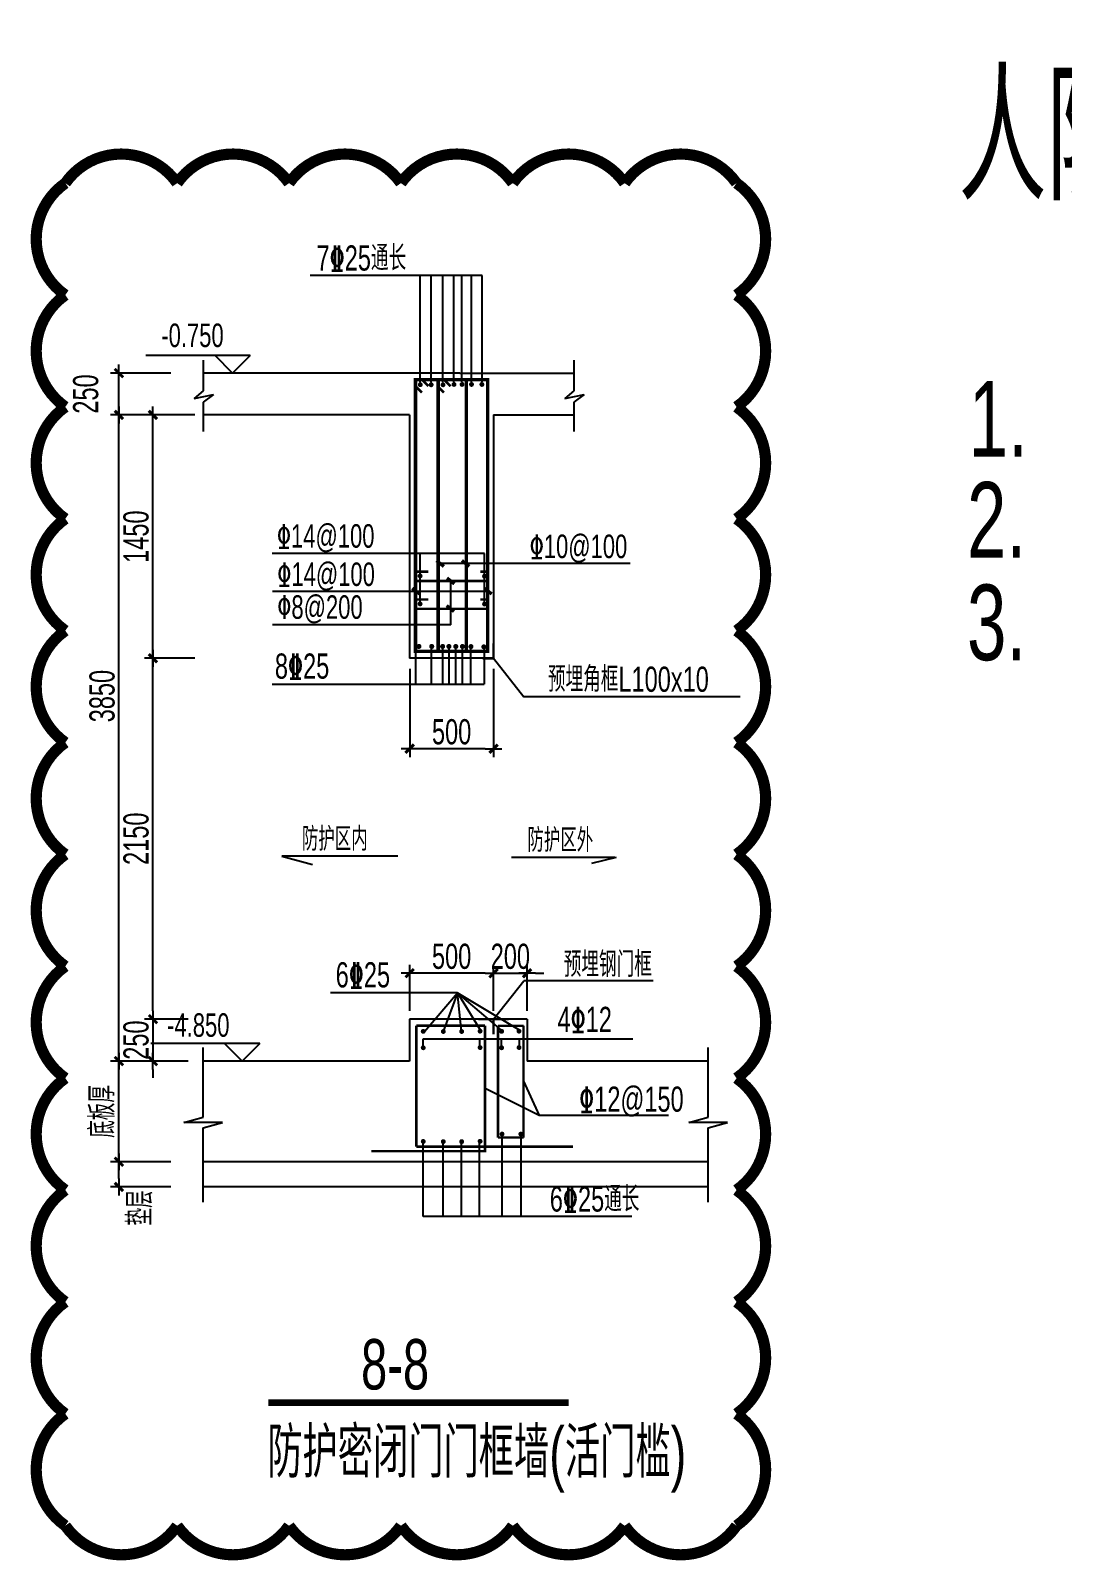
# Model space of a CAD drawing. Extents: x 68709 to 255391, y -65926 to 107615.
# Drawn here: x 112530 to 130977, y -7715 to 19632 of the extents above; entities that cross this region are included whole.
import ezdxf
from ezdxf.xclip import XClip

# ---------------------------------------------------------------- set-up
doc = ezdxf.new("R2010")
doc.units = 0
doc.header["$LTSCALE"] = 2000
doc.header["$MEASUREMENT"] = 0
doc.header["$XCLIPFRAME"] = 0
for name, pattern in [('DASH', [0.35, 0.25, -0.1]), ('DOTE', [2.42, 2, -0.2, 0.02, -0.2]), ('RFPM$0$CONTINOUS', [0])]:
    doc.linetypes.add(name, pattern=pattern)
doc.layers.get('0').update_dxf_attribs({"linetype": 'CONTINUOUS'})
doc.layers.get('Defpoints').update_dxf_attribs({"linetype": 'CONTINUOUS'})
for name, color, linetype in [('0-hatch', 252, 'CONTINUOUS'), ('dote', 8, 'CONTINUOUS'), ('RFPM$0$0-详图-line', 6, 'CONTINUOUS'), ('RFPM$0$0-详图-text', 4, 'CONTINUOUS'), ('RFPM$0$0-详图-钢筋', 1, 'CONTINUOUS')]:
    doc.layers.add(name, color=color, linetype=linetype)
doc.styles.add('RFPM$0$link', font='tj03-romand1.shx', dxfattribs={"width": 0.7, "bigfont": 'hztxt5.shx'})
doc.dimstyles.new('RFPM$0$jg-100p2', dxfattribs={"dimtxt": 300, "dimasz": 100, "dimexe": 100, "dimexo": 100, "dimgap": 50, "dimtad": 1, "dimdec": 0, "dimlfac": 0.5, "dimzin": 0, "dimdsep": 46, "dimtxsty": 'RFPM$0$link', "dimblk": 'RFPM$0$0-dim-mark', "dimcen": 100, "dimazin": 2, "dimtfac": 1, "dimtdec": 0, "dimtix": 1, "dimtmove": 2, "dimatfit": 3, "dimldrblk": 'RFPM$0$0-dim-mark', "dimfxl": 0, "dimtolj": 1, "dimtzin": 0, "dimarcsym": 0})

# ---------------------------------------------------------------- blocks, each defined once
blk = doc.blocks.new('RFPM')
at = {"layer": 'RFPM$0$0-详图-text', "style": 'RFPM$0$link', "width": 0.7}
blk.add_text('人防结构设计说明：', height=1500, dxfattribs=at).set_placement((518521708, 4145093919.7))
at = {"layer": 'RFPM$0$0-详图-text', "color": 1, "style": 'RFPM$0$link', "width": 0.7}
for s, p in [('1.', (518521831.6, 4145090868.1)), ('2.', (518521811.1, 4145089665.6)), ('3.', (518521811.1, 4145088444.6))]:
    blk.add_text(s, height=900, dxfattribs=at).set_placement(p)
blk = doc.blocks.new('ZW0702(CQ)')
at = {"layer": 'dote', "linetype": 'DOTE'}
for p, q in [((16800, -9319.3), (16800, 86030.2)), ((25200, -9319.3), (25200, 86030.2)), ((33600, -9319.3), (33600, 86030.2))]:
    blk.add_line(p, q, dxfattribs=at)
blk = doc.blocks.new('RFPM$0$0-dim-mark')
blk.add_line((-1, 0), (1, 0))
at = {"color": 0, "linetype": 'ByBlock', "const_width": 0.35}
blk.add_lwpolyline([(-0.5, -0.5), (0.5, 0.5)], dxfattribs=at)
blk = doc.blocks.new('*D128')
at = {"layer": 'Defpoints', "color": 0, "transparency": 16777216}
for p in [(518493971, 4145091374), (518494689, 4145091374), (518494689, 4145083674)]:
    blk.add_point(p, dxfattribs=at)
at = {"layer": 'RFPM$0$0-详图-text', "color": 0, "lineweight": -2, "transparency": 16777216}
for p, q in [((518494589, 4145091374), (518493871, 4145091374)), ((518493971, 4145083774), (518493971, 4145091274)), ((518494589, 4145083674), (518493871, 4145083674))]:
    blk.add_line(p, q, dxfattribs=at)
at = {"layer": 'RFPM$0$0-详图-text', "color": 0, "lineweight": -2, "transparency": 16777216, "xscale": 100, "yscale": 100, "zscale": 100}
for p, rotation in [((518493971, 4145091374), 90), ((518493971, 4145083674), 270)]:
    blk.add_blockref('RFPM$0$0-dim-mark', p, dxfattribs=dict(at, rotation=rotation))
at = {"layer": 'RFPM$0$0-详图-text', "color": 0, "transparency": 16777216, "insert": (518493771, 4145088024), "char_height": 300, "attachment_point": 5, "rotation": 90, "style": 'RFPM$0$link'}
blk.add_mtext('\\A1;3850', dxfattribs=at)
blk = doc.blocks.new('*D129')
at = {"layer": 'Defpoints', "color": 0, "transparency": 16777216}
for p in [(518493971, 4145083674), (518494689, 4145083674), (518494689, 4145082474)]:
    blk.add_point(p, dxfattribs=at)
at = {"layer": 'RFPM$0$0-详图-text', "color": 0, "lineweight": -2, "transparency": 16777216}
for p, q in [((518494589, 4145083674), (518493871, 4145083674)), ((518493971, 4145082574), (518493971, 4145083574)), ((518494589, 4145082474), (518493871, 4145082474))]:
    blk.add_line(p, q, dxfattribs=at)
at = {"layer": 'RFPM$0$0-详图-text', "color": 0, "lineweight": -2, "transparency": 16777216, "xscale": 100, "yscale": 100, "zscale": 100}
for p, rotation in [((518493971, 4145083674), 90), ((518493971, 4145082474), 270)]:
    blk.add_blockref('RFPM$0$0-dim-mark', p, dxfattribs=dict(at, rotation=rotation))
at = {"layer": 'RFPM$0$0-详图-text', "color": 0, "transparency": 16777216, "insert": (518493771, 4145083074), "char_height": 300, "attachment_point": 5, "rotation": 90, "style": 'RFPM$0$link'}
blk.add_mtext('\\A1;底板厚', dxfattribs=at)
blk = doc.blocks.new('*D130')
at = {"layer": 'Defpoints', "color": 0, "transparency": 16777216}
for p in [(518493971, 4145082474), (518494689, 4145082474), (518494689, 4145082174)]:
    blk.add_point(p, dxfattribs=at)
at = {"layer": 'RFPM$0$0-详图-text', "color": 0, "lineweight": -2, "transparency": 16777216}
for p, q in [((518494589, 4145082474), (518493871, 4145082474)), ((518493971, 4145082274), (518493971, 4145082374)), ((518494589, 4145082174), (518493871, 4145082174))]:
    blk.add_line(p, q, dxfattribs=at)
at = {"layer": 'RFPM$0$0-详图-text', "color": 0, "lineweight": -2, "transparency": 16777216, "xscale": 100, "yscale": 100, "zscale": 100}
for p, rotation in [((518493971, 4145082474), 90), ((518493971, 4145082174), 270)]:
    blk.add_blockref('RFPM$0$0-dim-mark', p, dxfattribs=dict(at, rotation=rotation))
at = {"layer": 'RFPM$0$0-详图-text', "color": 0, "transparency": 16777216, "insert": (518494221, 4145081924), "char_height": 300, "attachment_point": 5, "rotation": 90, "style": 'RFPM$0$link'}
blk.add_mtext('\\A1;垫层', dxfattribs=at)
blk = doc.blocks.new('*D131')
at = {"layer": 'Defpoints', "color": 0, "transparency": 16777216}
for p in [(518493971, 4145091874), (518494689, 4145091874), (518494689, 4145091374)]:
    blk.add_point(p, dxfattribs=at)
at = {"layer": 'RFPM$0$0-详图-text', "color": 0, "lineweight": -2, "transparency": 16777216}
for p, q in [((518494589, 4145091874), (518493871, 4145091874)), ((518493971, 4145091474), (518493971, 4145091774)), ((518494589, 4145091374), (518493871, 4145091374))]:
    blk.add_line(p, q, dxfattribs=at)
at = {"layer": 'RFPM$0$0-详图-text', "color": 0, "lineweight": -2, "transparency": 16777216, "xscale": 100, "yscale": 100, "zscale": 100}
for p, rotation in [((518493971, 4145091874), 90), ((518493971, 4145091374), 270)]:
    blk.add_blockref('RFPM$0$0-dim-mark', p, dxfattribs=dict(at, rotation=rotation))
at = {"layer": 'RFPM$0$0-详图-text', "color": 0, "transparency": 16777216, "insert": (518493576, 4145091624), "char_height": 300, "attachment_point": 5, "rotation": 90, "style": 'RFPM$0$link'}
blk.add_mtext('\\A1;250', dxfattribs=at)
blk = doc.blocks.new('*D132')
at = {"layer": 'Defpoints', "color": 0, "transparency": 16777216}
for p in [(518494897, 4145084174), (518494376, 4145083674), (518494897, 4145083674)]:
    blk.add_point(p, dxfattribs=at)
at = {"layer": 'RFPM$0$0-详图-text', "color": 0, "lineweight": -2, "transparency": 16777216}
for p, q in [((518494376, 4145084274), (518494376, 4145084374)), ((518494797, 4145084174), (518494276, 4145084174)), ((518494376, 4145084174), (518494376, 4145083674)), ((518494797, 4145083674), (518494276, 4145083674)), ((518494376, 4145083574), (518494376, 4145083474))]:
    blk.add_line(p, q, dxfattribs=at)
at = {"layer": 'RFPM$0$0-详图-text', "color": 0, "lineweight": -2, "transparency": 16777216, "xscale": 100, "yscale": 100, "zscale": 100}
for p, rotation in [((518494376, 4145084174), 270), ((518494376, 4145083674), 90)]:
    blk.add_blockref('RFPM$0$0-dim-mark', p, dxfattribs=dict(at, rotation=rotation))
at = {"layer": 'RFPM$0$0-详图-text', "color": 0, "transparency": 16777216, "insert": (518494176, 4145083924), "char_height": 300, "attachment_point": 5, "rotation": 90, "style": 'RFPM$0$link'}
blk.add_mtext('\\A1;250', dxfattribs=at)
blk = doc.blocks.new('*D133')
at = {"layer": 'Defpoints', "color": 0, "transparency": 16777216}
for p in [(518494376, 4145088474), (518494903, 4145088474), (518494897, 4145084174)]:
    blk.add_point(p, dxfattribs=at)
at = {"layer": 'RFPM$0$0-详图-text', "color": 0, "lineweight": -2, "transparency": 16777216}
for p, q in [((518494803, 4145088474), (518494276, 4145088474)), ((518494376, 4145084274), (518494376, 4145088374)), ((518494797, 4145084174), (518494276, 4145084174))]:
    blk.add_line(p, q, dxfattribs=at)
at = {"layer": 'RFPM$0$0-详图-text', "color": 0, "lineweight": -2, "transparency": 16777216, "xscale": 100, "yscale": 100, "zscale": 100}
for p, rotation in [((518494376, 4145088474), 90), ((518494376, 4145084174), 270)]:
    blk.add_blockref('RFPM$0$0-dim-mark', p, dxfattribs=dict(at, rotation=rotation))
at = {"layer": 'RFPM$0$0-详图-text', "color": 0, "transparency": 16777216, "insert": (518494176, 4145086324), "char_height": 300, "attachment_point": 5, "rotation": 90, "style": 'RFPM$0$link'}
blk.add_mtext('\\A1;2150', dxfattribs=at)
blk = doc.blocks.new('*D134')
at = {"layer": 'Defpoints', "color": 0, "transparency": 16777216}
for p in [(518494376, 4145091374), (518494976, 4145091374), (518494976, 4145088474)]:
    blk.add_point(p, dxfattribs=at)
at = {"layer": 'RFPM$0$0-详图-text', "color": 0, "lineweight": -2, "transparency": 16777216}
for p, q in [((518494876, 4145091374), (518494276, 4145091374)), ((518494376, 4145088574), (518494376, 4145091274)), ((518494876, 4145088474), (518494276, 4145088474))]:
    blk.add_line(p, q, dxfattribs=at)
at = {"layer": 'RFPM$0$0-详图-text', "color": 0, "lineweight": -2, "transparency": 16777216, "xscale": 100, "yscale": 100, "zscale": 100}
for p, rotation in [((518494376, 4145091374), 90), ((518494376, 4145088474), 270)]:
    blk.add_blockref('RFPM$0$0-dim-mark', p, dxfattribs=dict(at, rotation=rotation))
at = {"layer": 'RFPM$0$0-详图-text', "color": 0, "transparency": 16777216, "insert": (518494176, 4145089924), "char_height": 300, "attachment_point": 5, "rotation": 90, "style": 'RFPM$0$link'}
blk.add_mtext('\\A1;1450', dxfattribs=at)
blk = doc.blocks.new('*D135')
at = {"layer": 'Defpoints', "color": 0, "transparency": 16777216}
for p in [(518498836, 4145084721), (518498436, 4145084174), (518498836, 4145084174)]:
    blk.add_point(p, dxfattribs=at)
at = {"layer": 'RFPM$0$0-详图-text', "color": 0, "lineweight": -2, "transparency": 16777216}
for p, q in [((518498436, 4145084274), (518498436, 4145084821)), ((518498836, 4145084274), (518498836, 4145084821)), ((518498336, 4145084721), (518498236, 4145084721)), ((518498436, 4145084721), (518498836, 4145084721)), ((518498936, 4145084721), (518499036, 4145084721))]:
    blk.add_line(p, q, dxfattribs=at)
at = {"layer": 'RFPM$0$0-详图-text', "color": 0, "lineweight": -2, "transparency": 16777216, "xscale": 100, "yscale": 100, "zscale": 100}
blk.add_blockref('RFPM$0$0-dim-mark', (518498436, 4145084721), dxfattribs=at)
at = {"layer": 'RFPM$0$0-详图-text', "color": 0, "lineweight": -2, "transparency": 16777216, "xscale": 100, "yscale": 100, "zscale": 100, "rotation": 180}
blk.add_blockref('RFPM$0$0-dim-mark', (518498836, 4145084721), dxfattribs=at)
at = {"layer": 'RFPM$0$0-详图-text', "color": 0, "transparency": 16777216, "insert": (518498636, 4145084921), "char_height": 300, "attachment_point": 5, "style": 'RFPM$0$link'}
blk.add_mtext('\\A1;200', dxfattribs=at)
blk = doc.blocks.new('*D137')
at = {"layer": 'Defpoints', "color": 0, "transparency": 16777216}
for p in [(518497436, 4145084721), (518497436, 4145084174), (518498436, 4145084174)]:
    blk.add_point(p, dxfattribs=at)
at = {"layer": 'RFPM$0$0-详图-text', "color": 0, "lineweight": -2, "transparency": 16777216}
for p, q in [((518497436, 4145084274), (518497436, 4145084821)), ((518498436, 4145084274), (518498436, 4145084821)), ((518498336, 4145084721), (518497536, 4145084721))]:
    blk.add_line(p, q, dxfattribs=at)
at = {"layer": 'RFPM$0$0-详图-text', "color": 0, "lineweight": -2, "transparency": 16777216, "xscale": 100, "yscale": 100, "zscale": 100, "rotation": 180}
blk.add_blockref('RFPM$0$0-dim-mark', (518497436, 4145084721), dxfattribs=at)
at = {"layer": 'RFPM$0$0-详图-text', "color": 0, "lineweight": -2, "transparency": 16777216, "xscale": 100, "yscale": 100, "zscale": 100}
blk.add_blockref('RFPM$0$0-dim-mark', (518498436, 4145084721), dxfattribs=at)
at = {"layer": 'RFPM$0$0-详图-text', "color": 0, "transparency": 16777216, "insert": (518497936, 4145084921), "char_height": 300, "attachment_point": 5, "style": 'RFPM$0$link'}
blk.add_mtext('\\A1;500', dxfattribs=at)
blk = doc.blocks.new('*D136')
at = {"layer": 'Defpoints', "color": 0, "transparency": 16777216}
for p in [(518497436, 4145088448), (518498436, 4145088448), (518497436, 4145087397)]:
    blk.add_point(p, dxfattribs=at)
at = {"layer": 'RFPM$0$0-详图-text', "color": 0, "lineweight": -2, "transparency": 16777216}
for p, q in [((518497436, 4145088348), (518497436, 4145087297)), ((518498436, 4145088348), (518498436, 4145087297)), ((518498336, 4145087397), (518497536, 4145087397))]:
    blk.add_line(p, q, dxfattribs=at)
at = {"layer": 'RFPM$0$0-详图-text', "color": 0, "lineweight": -2, "transparency": 16777216, "xscale": 100, "yscale": 100, "zscale": 100, "rotation": 180}
blk.add_blockref('RFPM$0$0-dim-mark', (518497436, 4145087397), dxfattribs=at)
at = {"layer": 'RFPM$0$0-详图-text', "color": 0, "lineweight": -2, "transparency": 16777216, "xscale": 100, "yscale": 100, "zscale": 100}
blk.add_blockref('RFPM$0$0-dim-mark', (518498436, 4145087397), dxfattribs=at)
at = {"layer": 'RFPM$0$0-详图-text', "color": 0, "transparency": 16777216, "insert": (518497936, 4145087597), "char_height": 300, "attachment_point": 5, "style": 'RFPM$0$link'}
blk.add_mtext('\\A1;500', dxfattribs=at)
blk = doc.blocks.new('RFPM(8-8)')
at = {"layer": 'RFPM$0$0-详图-line'}
for p, q in [((518494976.5, 4145092028.1), (518494976.5, 4145091660.8)), ((518499392.9, 4145092028.1), (518499392.9, 4145091660.8)), ((518498035.6, 4145091874.2), (518494976.5, 4145091874.2)), ((518498035.6, 4145091874.2), (518499392.9, 4145091874.2)), ((518494976.5, 4145091660.8), (518494867.8, 4145091569.4)), ((518494867.8, 4145091569.4), (518495099.3, 4145091617.5)), ((518495099.3, 4145091617.5), (518494976.5, 4145091525.5)), ((518494976.5, 4145091525.5), (518494976.5, 4145091178.1)), ((518499392.9, 4145091660.8), (518499284.2, 4145091569.4)), ((518499284.2, 4145091569.4), (518499515.7, 4145091617.5)), ((518499515.7, 4145091617.5), (518499392.9, 4145091525.5)), ((518499392.9, 4145091525.5), (518499392.9, 4145091178.1)), ((518497435.6, 4145091374.2), (518494976.5, 4145091374.2)), ((518497435.6, 4145091374.2), (518497435.6, 4145088474.2)), ((518498435.6, 4145091374.2), (518499392.9, 4145091374.2)), ((518498435.6, 4145091374.2), (518498435.6, 4145088474.2)), ((518498435.6, 4145088474.2), (518497435.6, 4145088474.2)), ((518498435.6, 4145084174.2), (518497435.6, 4145084174.2)), ((518497435.6, 4145084174.2), (518497435.6, 4145083674.2)), ((518498835.6, 4145084174.2), (518498435.6, 4145084174.2)), ((518498835.6, 4145084174.2), (518498835.6, 4145083674.2)), ((518494976.5, 4145083003.7), (518494976.5, 4145083834)), ((518500993.6, 4145083003.7), (518500993.6, 4145083834)), ((518497435.6, 4145083674.2), (518494976.5, 4145083674.2)), ((518500993.6, 4145083674.2), (518498835.6, 4145083674.2)), ((518494746.2, 4145082942), (518494976.5, 4145083003.7)), ((518500763.3, 4145082942), (518500993.6, 4145083003.7)), ((518495206.8, 4145082942), (518494746.2, 4145082942)), ((518494976.5, 4145082880.3), (518495206.8, 4145082942)), ((518494976.5, 4145081993.6), (518494976.5, 4145082880.3)), ((518501223.8, 4145082942), (518500763.3, 4145082942)), ((518500993.6, 4145082880.3), (518501223.8, 4145082942)), ((518500993.6, 4145081993.6), (518500993.6, 4145082880.3)), ((518500993.6, 4145082474.2), (518494976.5, 4145082474.2)), ((518500993.6, 4145082174.2), (518494976.5, 4145082174.2))]:
    blk.add_line(p, q, dxfattribs=at)
at = {"layer": 'RFPM$0$0-详图-text'}
for p, q in [((518498298.3, 4145093036.5), (518496252, 4145093036.5)), ((518497559.2, 4145091767.1), (518497559.2, 4145093036.5)), ((518497691.7, 4145091765.9), (518497691.7, 4145093036.5)), ((518497831, 4145091765.9), (518497831, 4145093036.5)), ((518497962.1, 4145091770), (518497962.1, 4145093036.5)), ((518498056.3, 4145091770), (518498056.3, 4145093036.5)), ((518498174, 4145091770), (518498174, 4145093036.5)), ((518498298.3, 4145091770), (518498298.3, 4145093036.5)), ((518495536.2, 4145092084.2), (518494291.7, 4145092084.2)), ((518495326.2, 4145091874.2), (518495116.2, 4145092084.2)), ((518495536.2, 4145092084.2), (518495326.2, 4145091874.2)), ((518498328.2, 4145089722.9), (518495796.6, 4145089722.9)), ((518497560.3, 4145089108.1), (518497560.3, 4145089722.9)), ((518498328.2, 4145089105.6), (518498328.2, 4145089722.9)), ((518500064.2, 4145089603.9), (518497799.8, 4145089603.9)), ((518497924.9, 4145088872.2), (518497924.9, 4145089396.3)), ((518498370.3, 4145089271.7), (518495801.4, 4145089271.7)), ((518497924.9, 4145088872.2), (518495801.4, 4145088872.2)), ((518498435.6, 4145088474.2), (518498798.3, 4145088016.4)), ((518501376.9, 4145088016.4), (518498798.3, 4145088016.4)), ((518495913.4, 4145086115.8), (518496279.5, 4145086017.8)), ((518497295.9, 4145086115.8), (518495913.4, 4145086115.8)), ((518499881.6, 4145086101.8), (518498649.2, 4145086101.8)), ((518499899, 4145086101.8), (518499602.9, 4145086030.4)), ((518498435.6, 4145084174.2), (518498798.3, 4145084632)), ((518500339.9, 4145084632), (518498798.3, 4145084632)), ((518498005.2, 4145084486.8), (518496492.5, 4145084486.8)), ((518497612.5, 4145084028.4), (518498005.2, 4145084486.8)), ((518498005.2, 4145084486.8), (518497836.7, 4145084026.6)), ((518498005.2, 4145084486.8), (518498275.4, 4145084045.6)), ((518498532.2, 4145084043.1), (518498005.2, 4145084486.8)), ((518498005.2, 4145084486.8), (518498739.4, 4145084045.6)), ((518498055.7, 4145084026.6), (518498005.2, 4145084486.8)), ((518495649, 4145083884.2), (518494349.3, 4145083884.2)), ((518495439, 4145083674.2), (518495229, 4145083884.2)), ((518495649, 4145083884.2), (518495439, 4145083674.2)), ((518497597.8, 4145083832.9), (518497597.8, 4145083937.8)), ((518497597.8, 4145083937.8), (518500095.9, 4145083937.8)), ((518498273.3, 4145083835.3), (518498273.3, 4145083937.8)), ((518498530.4, 4145083835.3), (518498530.4, 4145083937.8)), ((518498744.1, 4145083835.3), (518498744.1, 4145083937.8)), ((518498981.1, 4145083025.6), (518498334.1, 4145083348.3)), ((518498793, 4145083432.8), (518498981.1, 4145083025.6)), ((518500522.7, 4145083025.6), (518498981.1, 4145083025.6)), ((518498532.7, 4145082804.3), (518498532.7, 4145081823.5)), ((518498760.8, 4145082789.5), (518498760.8, 4145081823.5)), ((518497597.8, 4145081823.5), (518497597.8, 4145082716.1)), ((518497836.7, 4145081821.7), (518497836.7, 4145082714.3)), ((518498055.7, 4145081821.7), (518498055.7, 4145082714.3)), ((518498270, 4145081823.5), (518498270, 4145082732.2)), ((518500083.9, 4145081823.5), (518497597.8, 4145081823.5))]:
    blk.add_line(p, q, dxfattribs=at)
at = {"layer": 'RFPM$0$0-详图-text', "linetype": 'RFPM$0$CONTINOUS'}
for p, q in [((518497504.8, 4145088624.6), (518497504.8, 4145088166.6)), ((518497691.9, 4145088622.9), (518497691.9, 4145088166.6)), ((518497827.2, 4145088622.9), (518497827.2, 4145088166.6)), ((518497902.4, 4145088622.9), (518497902.4, 4145088166.6)), ((518497984.2, 4145088622.9), (518497984.2, 4145088166.6)), ((518498063.5, 4145088622.9), (518498063.5, 4145088166.6)), ((518498161.9, 4145088631.3), (518498161.9, 4145088166.6)), ((518498324.6, 4145088621.2), (518498324.6, 4145088166.6)), ((518495796.6, 4145088166.6), (518498324.6, 4145088166.6))]:
    blk.add_line(p, q, dxfattribs=at)
at = {"layer": 'RFPM$0$0-详图-text'}
for points, const_width in [([(518497843.6, 4145089569), (518497756, 4145089638.9)], 40), ([(518498145.7, 4145089569), (518498058.2, 4145089638.9)], 40), ([(518497968.6, 4145089361.3), (518497881.1, 4145089431.3)], 40), ([(518497554.7, 4145089240.3), (518497467.1, 4145089310.2)], 40), ([(518498414, 4145089240.3), (518498326.5, 4145089310.2)], 40), ([(518497964.2, 4145089032.2), (518497876.7, 4145089102.1)], 40), ([(518498435.6, 4145088474.2), (518498435.6, 4145088654.2)], 30), ([(518498435.6, 4145088474.2), (518498305.6, 4145088474.2)], 30), ([(518498435.6, 4145084174.2), (518498255.6, 4145084174.2)], 30), ([(518498435.6, 4145084174.2), (518498435.6, 4145083994.2)], 30), ([(518498615.6, 4145084174.2), (518498435.6, 4145084174.2)], 30), ([(518495751.9, 4145079603), (518499331.4, 4145079603)], 80)]:
    blk.add_lwpolyline(points, dxfattribs=dict(at, const_width=const_width))
at = {"layer": 'RFPM$0$0-详图-钢筋'}
for points, const_width in [([(518497505.6, 4145088557.2), (518498365.6, 4145088557.2), (518498365.6, 4145091794.1), (518497505.6, 4145091794.1), (518497505.6, 4145088557.2)], 40), ([(518497513.1, 4145091708.8), (518497582.2, 4145091639.8)], 30), ([(518497590.9, 4145091786.6), (518497659.9, 4145091717.5)], 30), ([(518497775.7, 4145091794.1), (518497775.7, 4145088557.2)], 40), ([(518497775.7, 4145091708.8), (518497844.8, 4145091639.8)], 30), ([(518497853.5, 4145091786.6), (518497922.6, 4145091717.5)], 30), ([(518498112.1, 4145088557.2), (518498112.1, 4145091794.1)], 40), ([(518497516.4, 4145089507.7), (518497659.3, 4145089507.7)], 30), ([(518498277.3, 4145089507.7), (518498370.3, 4145089507.7)], 30), ([(518497516.4, 4145089396.3), (518498370.3, 4145089396.3)], 30), ([(518497516.4, 4145089175), (518497659.3, 4145089175)], 30), ([(518498277.3, 4145089175), (518498370.3, 4145089175)], 30), ([(518497516.4, 4145089063.6), (518498370.3, 4145089063.6)], 30), ([(518498334.1, 4145084095.5), (518497516.4, 4145084095.5)], 30), ([(518497516.4, 4145084095.5), (518497516.4, 4145082653.9)], 30), ([(518498334.1, 4145084095.5), (518498334.1, 4145082601)], 30), ([(518498488.2, 4145084095.5), (518498488.2, 4145082762.8)], 30), ([(518498793, 4145084093.5), (518498488.2, 4145084093.5)], 30), ([(518498793, 4145084095.5), (518498793, 4145082762.8)], 30), ([(518498793, 4145082762.8), (518498488.2, 4145082762.8)], 30), ([(518498348.9, 4145082601), (518496977.5, 4145082601)], 30), ([(518497516.4, 4145082653.9), (518499381, 4145082653.9)], 30)]:
    blk.add_lwpolyline(points, dxfattribs=dict(at, const_width=const_width))
for points, const_width in [([(518497577.3, 4145091734.9, -1), (518497547.9, 4145091734.9, -1)], 28.5), ([(518497706.8, 4145091733.9, -1), (518497677.4, 4145091733.9, -1)], 28.5), ([(518497848.2, 4145091733.9, -1), (518497818.8, 4145091733.9, -1)], 28.5), ([(518497979.1, 4145091738.1, -1), (518497949.7, 4145091738.1, -1)], 28.5), ([(518498075.1, 4145091738.1, -1), (518498045.7, 4145091738.1, -1)], 28.5), ([(518498187.7, 4145091738.1, -1), (518498158.2, 4145091738.1, -1)], 28.5), ([(518498311.5, 4145091738.1, -1), (518498282, 4145091738.1, -1)], 28.5), ([(518497575, 4145089455.5, 1), (518497545.6, 4145089455.5, 1)], 28.5), ([(518498342.9, 4145089453.1, 1), (518498313.5, 4145089453.1, 1)], 28.5), ([(518497575, 4145089122.8, 1), (518497545.6, 4145089122.8, 1)], 28.5), ([(518498342.9, 4145089120.4, 1), (518498313.5, 4145089120.4, 1)], 28.5), ([(518497546.8, 4145088600.4, 1), (518497546.8, 4145088630.4, 1)], 30), ([(518497698.7, 4145088600.4, 1), (518497698.7, 4145088630.4, 1)], 30), ([(518497828.6, 4145088600.4, 1), (518497828.6, 4145088630.4, 1)], 30), ([(518497903.8, 4145088600.4, 1), (518497903.8, 4145088630.4, 1)], 30), ([(518497985.6, 4145088600.4, 1), (518497985.6, 4145088630.4, 1)], 30), ([(518498064.9, 4145088600.4, 1), (518498064.9, 4145088630.4, 1)], 30), ([(518498166.1, 4145088598.8, 1), (518498166.1, 4145088628.8, 1)], 30), ([(518498320.8, 4145088595.3, 1), (518498320.8, 4145088625.3, 1)], 30), ([(518497612.5, 4145084028.4, -1), (518497583.1, 4145084028.4, -1)], 28.5), ([(518497851.4, 4145084026.6, -1), (518497822, 4145084026.6, -1)], 28.5), ([(518498070.4, 4145084026.6, -1), (518498041, 4145084026.6, -1)], 28.5), ([(518498290.1, 4145084030.8, -1), (518498260.6, 4145084030.8, -1)], 28.5), ([(518498546.9, 4145084028.4, -1), (518498517.4, 4145084028.4, -1)], 28.5), ([(518498754.1, 4145084030.8, -1), (518498724.7, 4145084030.8, -1)], 28.5), ([(518498290.1, 4145083835.3, -1), (518498260.6, 4145083835.3, -1)], 28.5), ([(518498754.1, 4145083835.3, -1), (518498724.7, 4145083835.3, -1)], 28.5), ([(518497612.5, 4145083832.9, -1), (518497583.1, 4145083832.9, -1)], 28.5), ([(518498546.9, 4145083832.9, -1), (518498517.4, 4145083832.9, -1)], 28.5), ([(518498551.9, 4145082804.3, -1), (518498522.4, 4145082804.3, -1)], 28.5), ([(518498775.5, 4145082804.3, -1), (518498746.1, 4145082804.3, -1)], 28.5), ([(518497612.5, 4145082716.1, -1), (518497583.1, 4145082716.1, -1)], 28.5), ([(518497851.4, 4145082714.3, -1), (518497822, 4145082714.3, -1)], 28.5), ([(518498070.4, 4145082714.3, -1), (518498041, 4145082714.3, -1)], 28.5), ([(518498290.1, 4145082718.5, -1), (518498260.6, 4145082718.5, -1)], 28.5)]:
    blk.add_lwpolyline(points, format="xyb", close=True, dxfattribs=dict(at, const_width=const_width))
at = {"layer": 'RFPM$0$0-详图-text', "style": 'RFPM$0$link', "width": 0.7}
for s, height, p in [('7%%15325通长', 300, (518496325.8, 4145093095.3)), ('-0.750', 280, (518494476, 4145092183.5)), ('%%13114@100', 280, (518495853.7, 4145089792.4)), ('%%13110@100', 280, (518498866.7, 4145089668.4)), ('%%13114@100', 280, (518495858.6, 4145089336.2)), ('%%1308@200', 280, (518495858.6, 4145088945)), ('8%%15325', 300, (518495829.5, 4145088231.7)), ('预埋角框L100x10', 300, (518499084, 4145088074.9)), ('防护区内', 280, (518496151.3, 4145086181.5)), ('防护区外', 280, (518498840.1, 4145086167.5)), ('预埋钢门框', 300, (518499272.9, 4145084677.1)), ('6%%15325', 300, (518496554, 4145084552.4)), ('-4.850', 280, (518494545.4, 4145083963.7)), ('4%%13112', 300, (518499197.8, 4145084020.8)), ('%%13112@150', 300, (518499455.7, 4145083070.7)), ('6%%15325通长', 300, (518499105.9, 4145081880.4)), ('8-8', 600, (518496856.3, 4145079760.9)), ('防护密闭门门框墙(活门槛)', 600, (518495739.1, 4145078710))]:
    blk.add_text(s, height=height, dxfattribs=at).set_placement(p)
at = {"layer": 'RFPM$0$0-详图-text'}
for base, p1, p2, picture, middle in [((518493971.4, 4145091874.2), (518494689.4, 4145091374.2), (518494689.4, 4145091874.2), '*D131', (518493576.2, 4145091624.2)), ((518493971.4, 4145091374.2), (518494689.4, 4145083674.2), (518494689.4, 4145091374.2), '*D128', (518493771.4, 4145088024.2))]:
    dim = blk.add_linear_dim(base=base, p1=p1, p2=p2, angle=90, dimstyle='RFPM$0$jg-100p2', dxfattribs=at)
    dim.commit()
    dim.dimension.update_dxf_attribs({"geometry": picture, "text_midpoint": middle, "dimtype": 128})
for base, p1, p2, picture, middle in [((518494376, 4145091374.2), (518494976.5, 4145088474.2), (518494976.5, 4145091374.2), '*D134', (518494176, 4145089924.2)), ((518494376, 4145088474.2), (518494896.8, 4145084174.2), (518494902.6, 4145088474.2), '*D133', (518494176, 4145086324.2)), ((518494376, 4145083674.2), (518494896.8, 4145084174.2), (518494896.8, 4145083674.2), '*D132', (518494176, 4145083924.2))]:
    dim = blk.add_linear_dim(base=base, p1=p1, p2=p2, angle=90, dimstyle='RFPM$0$jg-100p2', dxfattribs=at)
    dim.commit()
    dim.dimension.update_dxf_attribs({"geometry": picture, "text_midpoint": middle})
for base, p1, p2, picture, middle in [((518497435.6, 4145087396.9), (518498435.6, 4145088448), (518497435.6, 4145088448), '*D136', (518497935.6, 4145087596.9)), ((518497435.6, 4145084720.9), (518498435.6, 4145084174.2), (518497435.6, 4145084174.2), '*D137', (518497935.6, 4145084920.9)), ((518498835.6, 4145084720.9), (518498435.6, 4145084174.2), (518498835.6, 4145084174.2), '*D135', (518498635.6, 4145084920.9))]:
    dim = blk.add_linear_dim(base=base, p1=p1, p2=p2, dimstyle='RFPM$0$jg-100p2', dxfattribs=at)
    dim.commit()
    dim.dimension.update_dxf_attribs({"geometry": picture, "text_midpoint": middle})
dim = blk.add_linear_dim(base=(518493971.4, 4145083674.2), p1=(518494689.4, 4145082474.2), p2=(518494689.4, 4145083674.2), angle=90, text='底板厚', dimstyle='RFPM$0$jg-100p2', dxfattribs=at)
dim.commit()
dim.dimension.update_dxf_attribs({"geometry": '*D129', "text_midpoint": (518493771.4, 4145083074.2)})
dim = blk.add_linear_dim(base=(518493971.4, 4145082474.2), p1=(518494689.4, 4145082174.2), p2=(518494689.4, 4145082474.2), angle=90, text='垫层', dimstyle='RFPM$0$jg-100p2', dxfattribs=at)
dim.commit()
dim.dimension.update_dxf_attribs({"geometry": '*D130', "text_midpoint": (518494221.4, 4145081923.5), "dimtype": 128})

msp = doc.modelspace()

# ---------------------------------------------------------------- linework, layer by layer
at = {"layer": '0-hatch', "const_width": 200}
msp.add_lwpolyline([(113150.8, 16905.2, 0.5205671), (113150.8, 14905.2, 0.5205671), (113150.8, 12905.2, 0.5205671), (113150.8, 10905.2, 0.5205671), (113150.8, 8905.2, 0.5205671), (113150.8, 6905.2, 0.5205671), (113150.8, 4905.2, 0.5205671), (113150.8, 2905.2, 0.5205671), (113150.8, 905.2, 0.5205671), (113150.8, -1094.8, 0.5205671), (113150.8, -3094.8, 0.5205671), (113150.8, -5094.8, 0.5205671), (113150.8, -7094.8, 0.5205671), (115150.8, -7094.8, 0.5205671), (117150.8, -7094.8, 0.5205671), (119150.8, -7094.8, 0.5205671), (121150.8, -7094.8, 0.5205671), (123150.8, -7094.8, 0.5205671), (125150.8, -7094.8, 0.5205671), (125150.8, -5094.8, 0.5205671), (125150.8, -3094.8, 0.5205671), (125150.8, -1094.8, 0.5205671), (125150.8, 905.2, 0.5205671), (125150.8, 2905.2, 0.5205671), (125150.8, 4905.2, 0.5205671), (125150.8, 6905.2, 0.5205671), (125150.8, 8905.2, 0.5205671), (125150.8, 10905.2, 0.5205671), (125150.8, 12905.2, 0.5205671), (125150.8, 14905.2, 0.5205671), (125150.8, 16905.2, 0.5205671), (123150.8, 16905.2, 0.5205671), (121150.8, 16905.2, 0.5205671), (119150.8, 16905.2, 0.5205671), (117150.8, 16905.2, 0.5205671), (115150.8, 16905.2, 0.5205671)], format="xyb", close=True, dxfattribs=at)

# ---------------------------------------------------------------- block references
at = {"xscale": 1.501262773290653, "yscale": 1.501262773290653, "zscale": 1.501262773290653, "rotation": 2.55430346468335e-11}
msp.add_blockref('RFPM', (-778308220.5, -6222858596.1), dxfattribs=at)
at = {"xscale": 1.5, "yscale": 1.5, "zscale": 1.5}
msp.add_blockref('RFPM(8-8)', (-777626846.8, -6217624300.3), dxfattribs=at)
at = {"layer": 'dote', "linetype": 'DASH'}
ref = msp.add_blockref('ZW0702(CQ)', (96056.5, 6927.7), dxfattribs=at)
XClip(ref).set_block_clipping_path([(-15188.9695379891, 94941.8681304126), (-15188.9695379891, 40465.1350641153), (61935.0644099799, 40465.1350641153), (61935.0644099799, 44105.722128633), (59633.1171517283, 44105.722128633), (59633.1171517283, 47050.6298027338), (62623.2616241842, 47050.6298027338), (73235.5720788917, 48471.4198343426), (84175.6449556706, 48471.4198343426), (84175.6449556706, 47354.4222230357), (86928.2956268236, 47354.4222230357), (90677.7338378059, 94792.274815829)])

doc.saveas('drawing.dxf')
